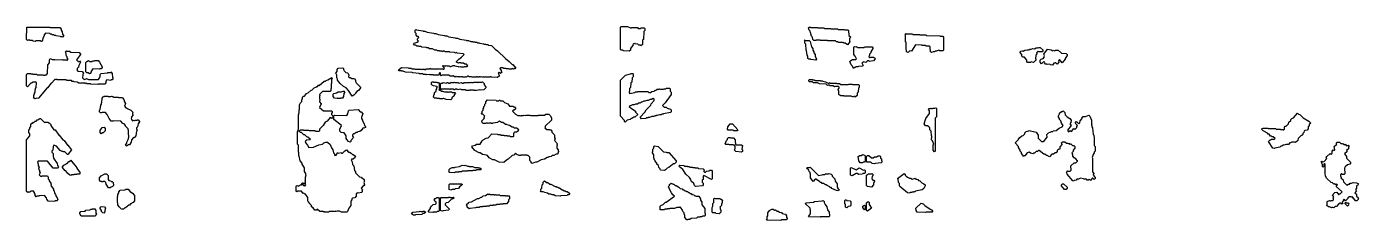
# Model space of a CAD drawing. Header units: millimetres. Extents: x 0 to 8203, y 0 to 597.
# Drawn here: x 0 to 4094, y 0 to 597 of the extents above; entities that cross this region are included whole.
import ezdxf

# ---------------------------------------------------------------- set-up
doc = ezdxf.new("R2010")
doc.units = ezdxf.units.MM
doc.layers.add('K', color=7, linetype='Continuous')

msp = doc.modelspace()

# ---------------------------------------------------------------- linework, layer by layer
at = {"layer": 'K'}
for points in [[(20.3, 552.1), (17.5, 554.3), (10.8, 554.3), (9.6, 555.7), (4.1, 555.7), (2.9, 554.2), (0, 557.9), (0.6, 595.9), (71.7, 595.9), (72.8, 594.5), (102.1, 594.5), (106.1, 589.4), (106.1, 586.6), (109.5, 580.8), (110.6, 573.7), (114, 567.9), (111.1, 564.2), (109.9, 565.7), (105.4, 565.7), (104.3, 567.1), (90.7, 568.6), (89.6, 570), (85.1, 570), (84, 571.4), (78.4, 571.4), (76.1, 574.3), (72.7, 574.3), (71.6, 575.7), (58.2, 577.1), (54.3, 572.2), (54.3, 569.4), (49.8, 560.8), (48.6, 555.1), (45.8, 551.4), (43.4, 551.4), (42.3, 552.9), (27.8, 552.9), (26.6, 551.4), (20.3, 552.1)], [(1429, 441.4), (1427.6, 442.9), (1424.9, 442.9), (1423.5, 441.4), (1412.3, 441.4), (1409.6, 442.8), (1408.2, 441.4), (1401.2, 441.4), (1398.4, 442.8), (1395.6, 441.4), (1394.2, 442.9), (1391.5, 442.9), (1390.1, 441.4), (1387.3, 441.4), (1385.9, 442.9), (1383.2, 442.9), (1381.8, 441.4), (1369.2, 441.4), (1367.8, 442.9), (1359.5, 442.9), (1358.1, 444.3), (1355.4, 444.3), (1352.6, 441.4), (1349.8, 442.8), (1348.4, 441.4), (1341.4, 441.4), (1340, 442.9), (1334.5, 442.9), (1333.1, 441.4), (1331.6, 442.9), (1321.9, 442.9), (1320.6, 444.2), (1319.2, 442.9), (1315, 442.9), (1310.8, 445.7), (1309.5, 444.3), (1302.4, 444.3), (1298.3, 447.1), (1277.5, 447.1), (1274.6, 445.7), (1272.5, 447.9), (1272.5, 453.6), (1270.5, 455.7), (1268.5, 453.6), (1268.5, 449.3), (1266.3, 447.1), (1260.7, 447.1), (1259.3, 448.5), (1258, 447.1), (1251, 447.1), (1249.6, 448.6), (1239.8, 448.6), (1238.4, 450), (1230.1, 448.6), (1228.7, 450), (1219, 450), (1217.6, 451.4), (1207.8, 451.4), (1206.4, 452.9), (1187, 454.3), (1185.6, 455.7), (1164.7, 457.1), (1157.8, 460), (1153.6, 460), (1152.2, 461.4), (1145.2, 461.4), (1143.1, 463.7), (1152.2, 471.6), (1173.2, 470.2), (1174.5, 468.8), (1182.9, 468.8), (1184.3, 467.3), (1192.6, 467.3), (1194, 465.9), (1213.5, 465.9), (1214.8, 464.5), (1216.2, 465.9), (1223.2, 465.9), (1224.6, 464.5), (1228.7, 467.3), (1238.4, 467.3), (1239.9, 468.8), (1242.7, 467.3), (1251, 467.3), (1252.4, 465.9), (1255.2, 467.3), (1269.1, 467.3), (1270.5, 466), (1271.8, 467.3), (1278.9, 467.3), (1280.3, 465.9), (1282.9, 465.9), (1285, 469.4), (1278, 475.1), (1280.2, 477.4), (1283, 475.9), (1288.5, 475.9), (1290, 477.4), (1291.4, 475.9), (1299.7, 475.9), (1301.1, 474.5), (1303.8, 474.5), (1310.8, 477.3), (1315, 477.3), (1316.4, 475.9), (1326.2, 474.5), (1327.5, 473.1), (1333.1, 474.5), (1334.5, 473.1), (1345.5, 473.1), (1346.9, 474.5), (1353.9, 474.5), (1355.9, 476.5), (1352.5, 481.4), (1346.9, 481.4), (1342.8, 484.3), (1335.8, 484.3), (1334.4, 485.7), (1328.9, 485.7), (1327.5, 484.3), (1321.1, 487.9), (1321.1, 489.4), (1328.8, 497.3), (1337.2, 503), (1344.8, 510.8), (1342.8, 512.9), (1323.3, 515.7), (1321.9, 517.1), (1316.3, 515.7), (1314.9, 517.1), (1301, 518.6), (1299.6, 520), (1285.7, 520), (1284.3, 521.4), (1280.3, 521.4), (1278.8, 520), (1277.4, 521.4), (1270.4, 521.4), (1269, 522.9), (1262.1, 522.9), (1260.7, 524.3), (1255.1, 524.3), (1248.2, 528.6), (1238.5, 528.6), (1234.3, 531.4), (1230.1, 531.4), (1228.7, 532.9), (1214.8, 534.3), (1213.4, 535.7), (1206.4, 535.7), (1205.1, 537.1), (1199.5, 537.1), (1196.7, 540), (1192.5, 540), (1189, 543.7), (1191.1, 545.9), (1200.9, 548.8), (1204.3, 552.2), (1201.5, 555.1), (1201.5, 559.4), (1205.7, 563.7), (1203.7, 567.1), (1200.9, 567.1), (1197.4, 570.8), (1197.4, 576.5), (1194.6, 579.3), (1194.6, 586.6), (1196.8, 588.8), (1198.2, 587.3), (1217.7, 584.5), (1219.1, 583.1), (1224.6, 583.1), (1231.6, 580.2), (1251.1, 577.3), (1252.4, 575.9), (1258, 575.9), (1264.9, 573.1), (1284.4, 570.2), (1285.8, 568.8), (1291.4, 568.8), (1298.3, 565.9), (1317.8, 563.1), (1319.2, 561.6), (1324.7, 561.6), (1331.7, 558.8), (1351.2, 555.9), (1352.6, 554.5), (1358.1, 554.5), (1365.1, 551.6), (1370.7, 551.6), (1372.1, 550.2), (1377.6, 550.2), (1379, 548.8), (1384.6, 548.8), (1386, 547.3), (1391.5, 547.3), (1392.9, 545.9), (1404.1, 544.5), (1405.4, 543.1), (1411, 543.1), (1412.4, 541.6), (1418, 541.6), (1419.4, 540.2), (1429.1, 538.8), (1436.8, 532.3), (1440.2, 527.3), (1447.2, 523), (1472.2, 498.7), (1483.4, 490.2), (1493.1, 480.2), (1494.5, 480.2), (1503.6, 469.4), (1501.4, 467.1), (1500, 468.5), (1497.2, 465.7), (1493, 468.5), (1490.3, 465.7), (1483.3, 465.7), (1481.9, 467.1), (1474.9, 467.1), (1473.5, 468.6), (1466.6, 468.6), (1465.2, 470), (1456.9, 470), (1454.9, 467.9), (1459.1, 462.3), (1459.1, 459.4), (1461.9, 456.5), (1456.9, 452.8), (1452.7, 455.7), (1449.3, 453.6), (1453.5, 445.1), (1447.2, 440), (1429, 441.4)], [(1835.3, 522.1), (1833.2, 524.3), (1827.7, 524.3), (1825.5, 526.5), (1825.5, 595.1), (1827.7, 597.3), (1847.2, 597.3), (1856.9, 593.1), (1859.6, 593.1), (1861, 594.5), (1877.7, 594.5), (1880.5, 591.6), (1887.3, 591.6), (1888.7, 593.1), (1898.5, 593.1), (1900.6, 590.9), (1900.6, 585.1), (1897.9, 582.2), (1896.5, 557.9), (1893.7, 555.1), (1893.7, 542.2), (1888.7, 538.5), (1887.3, 540), (1881.8, 540), (1879, 542.9), (1870.7, 544.3), (1869.3, 545.7), (1868, 544.3), (1865.2, 544.3), (1863.2, 542.2), (1864.6, 540.8), (1856.3, 529.4), (1856.3, 525.1), (1852.7, 521.4), (1835.3, 522.1)], [(2513.7, 545.7), (2511, 548.5), (2509.7, 547.1), (2508.3, 548.6), (2494.7, 548.6), (2493.4, 550), (2489.3, 550), (2486.6, 552.9), (2463.6, 552.9), (2462.3, 554.3), (2440.7, 554.3), (2439.3, 555.7), (2427.2, 555.7), (2425.9, 554.3), (2420.4, 554.3), (2417, 557.9), (2415.6, 565.1), (2412.9, 567.9), (2410.2, 579.3), (2408.8, 580.8), (2408.8, 583.6), (2406.2, 586.5), (2403.4, 593.7), (2405.5, 595.9), (2409.7, 595.9), (2411, 594.5), (2431.3, 594.5), (2432.6, 593.1), (2451.6, 593.1), (2452.9, 591.6), (2471.8, 591.6), (2473.2, 590.2), (2493.5, 590.2), (2494.8, 588.8), (2513.8, 588.8), (2515.1, 587.3), (2524.6, 587.3), (2526.6, 585.1), (2528, 569.4), (2533.5, 565.1), (2529.4, 560.8), (2529.4, 553.7), (2530.7, 550.8), (2523.2, 541.4), (2516.4, 545.7), (2513.7, 545.7)], [(2703.5, 526.5), (2703.5, 549.3), (2702.2, 550.8), (2702.2, 572.2), (2700.8, 573.7), (2703, 576), (2704.4, 574.5), (2723.3, 574.5), (2724.6, 573.1), (2744.9, 573.1), (2746.3, 571.6), (2765.2, 571.6), (2766.5, 570.2), (2807.1, 568.8), (2808.5, 567.3), (2816.6, 567.3), (2818.6, 565.1), (2818.6, 525.1), (2816.6, 522.9), (2805.7, 522.9), (2804.3, 524.3), (2797.6, 521.4), (2793.6, 521.4), (2792.2, 520), (2786.8, 520), (2781.4, 517.1), (2779.2, 519.3), (2779.2, 525.1), (2777.9, 526.5), (2777.9, 535.1), (2775.9, 537.1), (2765.1, 537.1), (2763.8, 538.6), (2752.9, 538.6), (2751.6, 540), (2732.8, 541.4), (2720.6, 521.4), (2715.2, 522.8), (2709.7, 517.1), (2704.9, 519.3), (2704.9, 525.1), (2703.5, 526.5)], [(2402.1, 499.3), (2402.1, 506.5), (2399.4, 509.3), (2398, 523.6), (2396.7, 525.1), (2395.3, 543.6), (2392.6, 546.5), (2392.6, 552.2), (2391.2, 553.7), (2393.4, 556), (2394.8, 554.5), (2405.6, 554.5), (2409, 550.9), (2413.1, 535.1), (2417.2, 529.4), (2417.2, 525.1), (2419.9, 519.4), (2419.9, 516.6), (2423.9, 510.8), (2423.9, 506.5), (2428, 496.5), (2425.9, 494.3), (2410.9, 495.7), (2409.6, 497.1), (2404.2, 497.1), (2402.1, 499.3)], [(2533.9, 493), (2539.4, 495.9), (2542.1, 495.9), (2543.5, 494.5), (2544.8, 495.9), (2548.8, 495.9), (2550.8, 498), (2546.7, 506.5), (2542.7, 510.8), (2542.7, 533.7), (2544.8, 535.9), (2550.2, 534.5), (2551.6, 536), (2554.3, 533.1), (2566.5, 533.1), (2567.8, 531.7), (2569.1, 533.1), (2574.5, 533.1), (2575.9, 534.5), (2598.9, 534.5), (2601, 532.3), (2601, 529.4), (2595.6, 519.4), (2595.6, 516.5), (2591.5, 512.2), (2591.5, 509.4), (2588.9, 503.7), (2590.8, 501.6), (2593.4, 501.6), (2594.8, 503.1), (2603, 503.1), (2604.3, 501.6), (2607, 501.6), (2609.1, 497.9), (2603, 491.4), (2590.7, 490), (2589.4, 491.4), (2585.4, 491.4), (2580, 487.1), (2573.2, 488.6), (2571.9, 487.1), (2569.2, 487.1), (2567.2, 485.1), (2571.3, 477.9), (2569.2, 475.7), (2557, 474.3), (2555.7, 472.9), (2548.9, 472.9), (2547.5, 471.4), (2544.8, 471.4), (2542.1, 468.5), (2538.6, 475), (2534.6, 479.3), (2530.5, 489.4), (2533.9, 493)], [(3074.4, 489.3), (3074.4, 493.6), (3067.8, 502.9), (3062.9, 502.9), (3059.8, 506.5), (3059.8, 510.8), (3053.6, 518), (3056.8, 521.6), (3061.7, 523.1), (3064.1, 521.6), (3069, 524.5), (3077.5, 525.9), (3078.8, 527.4), (3080.1, 525.9), (3082.4, 525.9), (3083.6, 527.3), (3088.5, 527.3), (3093.4, 530.2), (3098.3, 528.8), (3103.2, 531.6), (3108, 531.6), (3109.3, 533.1), (3111.7, 531.7), (3112.9, 533.1), (3115.4, 533.1), (3124.7, 525.1), (3121.6, 520), (3111.7, 520), (3109.3, 521.4), (3105.1, 516.5), (3106.4, 513.7), (3102.7, 509.3), (3102.7, 503.6), (3101.5, 502.2), (3101.5, 498), (3103.9, 495.1), (3095.9, 487.1), (3088.6, 488.6), (3087.4, 487.1), (3076.9, 486.4), (3074.4, 489.3)], [(22.5, 386.6), (23.7, 388), (23.7, 392.3), (25.9, 395.1), (25.9, 402.3), (27, 403.7), (27, 406.6), (29.3, 409.4), (30.4, 423.6), (26.6, 427.1), (25.5, 425.7), (19.8, 425.7), (15.3, 422.9), (13.1, 422.9), (2.9, 411.4), (0, 415.1), (0, 449.4), (2.9, 453.1), (12, 453.1), (13.1, 451.6), (17.6, 451.6), (18.7, 450.2), (31.1, 450.2), (32.3, 448.8), (50.3, 448.8), (51.4, 447.3), (57, 447.3), (58.1, 448.8), (61.5, 448.8), (64.2, 452.3), (65.4, 479.4), (69.9, 485.1), (69.9, 495.1), (72.7, 498.8), (78.4, 495.9), (85.2, 495.9), (86.3, 494.5), (110, 495.9), (111.1, 494.5), (122.4, 494.5), (124.6, 493.1), (127.3, 496.5), (125.1, 500.8), (125.1, 503.6), (122.8, 506.5), (120.6, 517.9), (119.4, 519.4), (122.4, 523.1), (123.5, 521.6), (131.4, 521.6), (135.9, 518.8), (161.8, 517.3), (165.8, 512.3), (165.8, 510.8), (153.5, 495.1), (158.4, 490.2), (161.7, 490.2), (162.9, 491.7), (165.8, 488), (160.2, 477.9), (159.1, 472.2), (155.7, 467.9), (155.7, 465.1), (154.6, 463.7), (157.3, 460.2), (170.9, 458.8), (174.9, 453.7), (172.6, 449.4), (171.5, 439.4), (176.5, 434.5), (183.1, 435.9), (184.3, 437.4), (190, 434.5), (221.4, 434.5), (226.5, 442.3), (226.5, 449.4), (229.3, 453.1), (248.5, 454.5), (249.6, 455.9), (257.5, 455.9), (258.7, 457.4), (262.7, 452.3), (263.9, 440.9), (266.1, 438), (263.3, 432.9), (259.9, 432.9), (258.7, 431.4), (246.3, 432.9), (243.6, 429.4), (243.6, 423.6), (240.7, 420), (220.4, 420), (219.3, 418.6), (197.8, 420), (196.7, 421.4), (185.4, 421.4), (184.3, 422.8), (180.9, 421.4), (179.8, 422.9), (167.4, 422.9), (166.3, 424.2), (165.2, 422.9), (160.6, 422.9), (155, 425.7), (146, 427.2), (144.8, 428.6), (140.3, 428.6), (138.1, 431.4), (122.3, 431.4), (121.2, 432.9), (95.3, 432.9), (94.1, 434.3), (90.9, 434.3), (89.7, 432.8), (88.5, 434.3), (86.3, 434.3), (76.2, 422.9), (75.1, 422.9), (63.8, 408.6), (62.7, 408.6), (36.8, 377.2), (34.5, 375.7), (31.1, 377.1), (25.4, 374.3), (21.4, 377.9), (22.5, 379.4), (22.5, 386.6)], [(185.4, 454.3), (182.5, 457.9), (182.5, 486.6), (185.4, 490.2), (190, 493.1), (193.4, 490.2), (201.2, 490.2), (202.3, 491.6), (209.1, 491.6), (210.2, 493.1), (220.4, 493.1), (224.4, 488), (232.3, 473.7), (232.3, 470.8), (229.4, 467.1), (224.9, 467.1), (223.8, 465.7), (203.5, 467.1), (197.4, 458), (198.5, 456.5), (195.7, 452.9), (193.3, 451.4), (188.8, 454.3), (185.4, 454.3)], [(3145.9, 481.4), (3137.3, 480), (3136.1, 481.4), (3132.4, 481.4), (3129.3, 485.1), (3130.5, 486.5), (3127.6, 490), (3120.3, 482.8), (3115.9, 487.9), (3115.9, 493.7), (3119, 497.3), (3125.1, 498.8), (3129.3, 503.7), (3128.1, 506.5), (3129.3, 508), (3126.9, 512.3), (3138.5, 527.4), (3149.6, 525.9), (3154.4, 523.1), (3155.6, 524.5), (3160.5, 523.1), (3161.7, 524.5), (3171.6, 524.5), (3181.3, 515.9), (3196, 514.5), (3199.1, 510.9), (3199.1, 507.9), (3193, 499.4), (3193, 496.5), (3183.7, 485.7), (3175.2, 495.7), (3172.2, 492.2), (3173.5, 487.9), (3167.9, 481.4), (3164.2, 485.7), (3161.8, 485.7), (3160.6, 484.3), (3158.2, 484.3), (3153.3, 478.6), (3147.7, 479.3), (3145.9, 481.4)], [(982.1, 408.6), (974.5, 412.9), (964.4, 421.5), (956.1, 432.2), (956.1, 435.1), (953.5, 439.4), (953.5, 447.9), (951, 453.7), (954.8, 459.4), (954.8, 465.1), (958, 468.8), (972.1, 470.2), (974.1, 468), (974.1, 465.1), (976.6, 460.9), (981, 455.9), (986.1, 454.5), (988, 452.3), (990.6, 448), (989.3, 442.3), (991.1, 440.2), (994.9, 440.2), (1000, 437.3), (1005.1, 437.3), (1007.7, 435.9), (1010.9, 432.3), (1010.9, 428), (1013.4, 423.7), (1027.4, 409.4), (1020.4, 400), (1015.3, 397.2), (1010.9, 392.2), (1010.9, 390.8), (1006.4, 385.7), (1001.2, 382.8), (989.1, 400.8), (982.1, 408.6)], [(1838, 305.1), (1838, 307.9), (1825.5, 320.8), (1825.5, 432.3), (1841.5, 447.3), (1856.8, 451.6), (1858.2, 453.1), (1863.8, 453.1), (1866, 450.8), (1864.6, 449.3), (1864.6, 442.2), (1861.8, 439.3), (1860.4, 426.5), (1857.6, 423.6), (1856.3, 409.3), (1853.5, 406.5), (1853.5, 397.9), (1852.1, 396.5), (1852.1, 393.7), (1854.1, 391.6), (1869.3, 394.5), (1870.7, 395.9), (1877.6, 395.9), (1879, 397.3), (1909.6, 397.3), (1912.4, 394.5), (1917.9, 394.5), (1922, 397.3), (1928.9, 398.8), (1931.8, 401.7), (1933.2, 400.2), (1938.7, 404.5), (1941.5, 404.5), (1942.9, 403.1), (1945.6, 405.9), (1948.4, 404.5), (1958.1, 404.5), (1959.5, 405.9), (1965, 405.9), (1966.4, 407.3), (1976.2, 407.3), (1978.3, 405.1), (1978.3, 398), (1981.1, 395.1), (1981.1, 387.9), (1963, 362.2), (1954.8, 353.7), (1959.5, 348.8), (1966.5, 348.8), (1969.3, 345.9), (1979, 343), (1981.1, 340.9), (1981.1, 335.1), (1979, 332.9), (1958.2, 328.6), (1956.8, 327.1), (1952.6, 327.1), (1951.2, 325.7), (1945.6, 325.7), (1938.7, 322.9), (1934.6, 322.9), (1933.2, 321.4), (1929, 321.4), (1927.6, 320), (1922.1, 320), (1915.1, 317.1), (1911, 317.1), (1909.6, 315.7), (1905.4, 315.7), (1904.1, 314.3), (1890.1, 312.9), (1886.5, 318), (1900.5, 333.7), (1904.6, 340.9), (1918.5, 355.2), (1919.9, 359.4), (1929.6, 369.4), (1929.6, 373.6), (1926.2, 375.7), (1920.7, 372.9), (1916.5, 372.9), (1911, 370), (1906.8, 370), (1901.3, 367.1), (1897.1, 367.1), (1891.6, 364.3), (1888.8, 364.3), (1886, 361.4), (1883.2, 362.8), (1877.7, 358.6), (1872.1, 358.6), (1868, 355.7), (1862.4, 355.7), (1856.9, 352.9), (1854.1, 352.9), (1852.1, 350.8), (1859.7, 344.5), (1868, 340.2), (1871.5, 336.6), (1871.5, 333.7), (1878.5, 326.5), (1869.4, 318.6), (1866.6, 318.6), (1861, 314.3), (1858.3, 314.3), (1855.5, 311.4), (1845.8, 308.6), (1840.2, 302.8), (1838, 305.1)], [(893.4, 34.2), (890.9, 31.4), (885.7, 31.4), (880.6, 38.6), (876.1, 42.2), (876.1, 46.5), (871, 50.8), (871, 52.2), (866, 57.9), (864.7, 60.8), (864.7, 70.8), (857.7, 81.4), (855.2, 81.4), (852.7, 84.3), (850.2, 82.8), (845.1, 90), (841.2, 90), (840, 91.4), (838.8, 90), (833.7, 90), (831.1, 88.5), (829.1, 90.8), (829.1, 105.1), (831.1, 107.4), (836.2, 105.9), (837.4, 107.3), (840, 107.3), (842.5, 110.2), (845.1, 108.8), (846.9, 110.8), (845.6, 113.7), (847.6, 115.9), (850.2, 114.5), (852.7, 115.9), (854.8, 113.7), (852.7, 111.4), (850.2, 112.8), (848.4, 110.8), (851.5, 107.3), (854, 107.3), (855.3, 106), (858.3, 109.4), (855.8, 113.7), (857.1, 115.1), (857.1, 120.8), (855.8, 123.7), (857.1, 125.1), (857.1, 133.7), (859.6, 136.5), (858.3, 139.4), (858.3, 145.1), (854.5, 150.8), (854.5, 162.2), (846.9, 173.6), (846.9, 176.5), (840.6, 183.6), (838, 197.9), (836.8, 199.3), (836.8, 209.3), (835.5, 210.8), (835.5, 232.2), (832.9, 235.1), (832.9, 273.7), (835.5, 276.5), (834.2, 279.4), (835.5, 280.9), (835.5, 325.1), (838, 332.3), (838, 340.9), (839.3, 342.3), (839.3, 356.6), (841.8, 362.3), (845.6, 366.6), (845.6, 370.8), (848.2, 376.6), (848.2, 379.4), (851.4, 383.1), (853.9, 383.1), (860.3, 391.6), (865.4, 393), (874.3, 401.7), (875.6, 400.2), (884.4, 408.8), (889.5, 410.2), (892, 413.1), (894.6, 413.1), (898.4, 417.4), (899.7, 416), (914.9, 428.8), (918.7, 428.8), (921.2, 431.6), (926.3, 433.1), (937.8, 440.2), (939.8, 438), (937.2, 435.1), (937.2, 422.2), (936, 420.8), (936, 406.5), (934.7, 405.1), (934.7, 399.3), (932.7, 397.1), (909.9, 397.1), (900.4, 387.9), (901.7, 385.1), (900.4, 382.2), (900.4, 375.1), (901.7, 373.7), (901.7, 369.3), (900.4, 367.9), (900.4, 365.1), (905.5, 359.4), (900.4, 348), (912.4, 337.3), (937.8, 337.3), (939.8, 335.1), (939.8, 332.2), (937.2, 329.3), (937.2, 326.6), (941.1, 322.3), (941.1, 316.5), (937.8, 314.3), (932.7, 317.1), (923.9, 305.7), (917.5, 302.9), (911.8, 292.2), (900.4, 280.8), (900.4, 276.5), (898.5, 274.3), (888.2, 274.3), (887, 275.7), (869.2, 275.7), (867.9, 277.1), (852.7, 277.1), (851.4, 278.6), (841.3, 278.6), (838.3, 275.1), (841.3, 271.6), (843.9, 271.6), (851.5, 264.5), (854, 264.5), (860.4, 258.8), (864.2, 257.3), (872.5, 250.8), (870.5, 248.6), (859.1, 247.1), (856, 243.7), (858.5, 238), (863.6, 232.3), (868, 224.5), (881.9, 225.9), (898.4, 233.1), (909.8, 234.5), (913.6, 238.8), (920, 241.6), (925.1, 241.6), (933.4, 233.7), (937.2, 223.7), (941, 218), (943.6, 208), (946.1, 205.1), (946.1, 202.3), (948, 200.2), (951.7, 201.6), (956.8, 208.8), (958.1, 207.4), (967, 208.8), (968.3, 207.3), (970.7, 207.3), (978.3, 214.5), (983.5, 217.4), (989.9, 210.2), (992.4, 210.2), (997.5, 207.3), (1001.3, 203.1), (1003.8, 203.1), (1007.7, 200.2), (1010.9, 195.1), (1003.8, 188.6), (1001.2, 188.6), (1000, 189.9), (998.2, 186.5), (1000.7, 180.8), (1002, 172.3), (1005.8, 168), (1008.3, 153.7), (1010.9, 149.4), (1010.9, 146.6), (1022.9, 134.5), (1028, 133), (1031.7, 128.8), (1033, 130.2), (1037.5, 126.6), (1037.5, 122.3), (1038.8, 120.8), (1036.3, 116.5), (1038.8, 109.4), (1036.8, 107.1), (1034.3, 107.1), (1028.7, 99.4), (1032.5, 95.1), (1030, 92.2), (1031.2, 90.9), (1031.2, 87.9), (1029.2, 85.7), (1020.3, 84.3), (1019, 85.7), (1017.8, 84.3), (1015.3, 84.3), (1013.4, 82.2), (1013.4, 75.1), (1008.9, 70), (1001.3, 68.6), (999.4, 66.5), (999.4, 63.6), (996.9, 59.4), (996.9, 46.5), (990.6, 37.9), (986.7, 27.9), (984.8, 25.7), (968.2, 25.7), (961.9, 28.6), (954.3, 28.6), (953, 27.1), (950.5, 28.5), (949.2, 27.1), (946.6, 27.1), (945.4, 28.5), (944.2, 27.1), (930.2, 27.1), (928.9, 25.7), (917.4, 25.7), (916.2, 27.1), (913.6, 25.7), (909.9, 28.5), (908.6, 27.1), (900.9, 27.1), (893.4, 34.2)], [(1283, 375.7), (1280.3, 375.7), (1278.9, 374.3), (1270.4, 374.3), (1269, 375.7), (1262.1, 375.7), (1260.7, 377.1), (1253.7, 377.1), (1250.2, 380.8), (1251.6, 382.3), (1251.6, 386.6), (1254.4, 389.4), (1254.4, 393.7), (1258.6, 398), (1258.6, 402.3), (1261.3, 405.1), (1261.3, 409.4), (1262.7, 410.8), (1260.7, 412.9), (1251, 414.3), (1246.8, 417.2), (1244.6, 419.3), (1244.6, 425.1), (1246.8, 427.3), (1249.7, 427.3), (1251, 425.9), (1260.8, 425.9), (1262.2, 424.5), (1266.3, 424.5), (1268.5, 422.3), (1268.5, 406.6), (1269.9, 405.1), (1267.1, 402.2), (1269.1, 400.2), (1271, 402.2), (1269.6, 403.7), (1272.5, 406.6), (1272.5, 420.9), (1274.6, 423.1), (1278.8, 423.1), (1280.2, 424.5), (1291.3, 423.1), (1292.7, 424.5), (1295.6, 424.5), (1296.9, 423.1), (1301, 423.1), (1305.3, 425.9), (1306.7, 424.5), (1313.6, 424.5), (1315, 426), (1316.4, 424.5), (1327.5, 424.5), (1328.9, 423.1), (1337.3, 424.5), (1338.7, 423.1), (1342.8, 423.1), (1344.2, 424.5), (1347, 424.5), (1348.4, 423.1), (1349.7, 424.5), (1365, 424.5), (1366.5, 426), (1367.9, 424.5), (1373.4, 424.5), (1374.8, 425.9), (1386, 425.9), (1387.3, 424.5), (1388.7, 425.9), (1399.8, 425.9), (1401.2, 427.4), (1406.2, 422.3), (1406.2, 418), (1413.2, 409.4), (1405.4, 402.9), (1394.3, 401.4), (1391.5, 402.8), (1384.5, 400), (1383.1, 401.4), (1381.8, 400), (1374.8, 400), (1373.4, 401.4), (1363.7, 401.4), (1362.3, 400), (1360.9, 401.4), (1359.5, 400), (1351.1, 400), (1348.3, 402.9), (1335.8, 402.9), (1334.4, 404.3), (1324.7, 402.9), (1323.3, 404.3), (1317.8, 404.3), (1316.4, 402.9), (1313.6, 402.9), (1312.2, 404.3), (1302.5, 404.3), (1301.1, 402.8), (1299.6, 404.3), (1287.1, 404.3), (1284.4, 405.7), (1283, 404.3), (1274.7, 404.3), (1272.7, 400.8), (1274.7, 398.8), (1278.8, 398.8), (1284.4, 395.9), (1294.2, 395.9), (1295.5, 394.5), (1296.9, 395.9), (1306.7, 395.9), (1308.1, 394.5), (1316.4, 394.5), (1318.6, 392.3), (1314.4, 386.5), (1314.4, 383.6), (1307.4, 377.9), (1307.4, 375.1), (1303.9, 371.4), (1289.9, 372.9), (1283, 375.7)], [(2502.9, 384.3), (2501.5, 385.7), (2498.8, 385.7), (2496.7, 387.9), (2496.7, 399.3), (2494, 402.2), (2498.1, 408), (2498.1, 410.8), (2496.1, 412.9), (2486.7, 412.9), (2484, 411.4), (2479.9, 414.3), (2470.4, 414.3), (2467.7, 417.1), (2463.7, 417.1), (2462.3, 415.7), (2458.2, 420), (2438, 421.4), (2431.2, 424.3), (2419, 424.3), (2416.3, 427.1), (2406.9, 427.1), (2404.8, 429.3), (2404.8, 432.3), (2406.9, 434.5), (2415.1, 434.5), (2416.4, 433.1), (2421.8, 433.1), (2423.2, 431.6), (2439.4, 431.6), (2440.8, 430.2), (2446.2, 430.2), (2447.5, 428.8), (2455.6, 427.3), (2463.7, 423.1), (2467.7, 423.1), (2469.1, 424.5), (2470.5, 423.1), (2484, 423.1), (2485.3, 421.7), (2486.6, 423.1), (2489.4, 423.1), (2490.8, 421.6), (2498.9, 421.6), (2502.9, 418.8), (2525.8, 418.8), (2527.2, 420.2), (2538.1, 420.2), (2539.4, 418.8), (2557, 418.8), (2559.1, 416.6), (2559.1, 409.3), (2557.7, 407.9), (2557.7, 402.2), (2556.4, 400.8), (2556.4, 395.1), (2553.7, 392.2), (2553.7, 385.1), (2547.5, 380), (2546.1, 381.4), (2543.5, 381.4), (2542.1, 380), (2535.3, 382.9), (2513.7, 382.9), (2512.3, 384.3), (2502.9, 384.3)], [(314.4, 256.5), (314.4, 262.2), (313.2, 263.6), (313.2, 277.9), (312.1, 279.4), (312.1, 282.2), (304.2, 290.8), (304.2, 292.2), (300.3, 297.2), (295.8, 298.6), (289.1, 305.7), (266.6, 307.1), (265.5, 305.7), (259.8, 305.7), (253.5, 313.6), (247.9, 326.5), (242.9, 332.9), (231.7, 332.9), (230.6, 331.4), (227.1, 331.4), (224.2, 335.1), (224.2, 339.4), (226.5, 342.3), (227.6, 355.1), (229.9, 358), (229.9, 362.3), (231, 363.7), (232.1, 376.6), (237.3, 383.1), (239.5, 381.7), (240.6, 383.1), (249.7, 383.1), (250.8, 381.6), (258.7, 381.6), (261, 383.1), (262.1, 381.7), (263.2, 383.1), (267.7, 380.2), (281.3, 380.2), (282.4, 378.8), (292.5, 378.8), (294.8, 377.3), (298.8, 372.3), (301, 365.1), (304.4, 360.8), (301.1, 352.3), (304.9, 347.3), (307.2, 347.3), (309.4, 344.5), (320.7, 340.2), (327, 332.2), (325.8, 330.8), (325.8, 326.6), (327, 325.1), (322.4, 319.4), (322.4, 316.5), (321.3, 315.1), (322.4, 310.9), (325.2, 307.4), (330.8, 308.8), (331.9, 307.4), (333, 308.8), (339.8, 308.8), (340.9, 310.2), (343.2, 310.2), (347.2, 305.1), (347.2, 303.6), (342.7, 297.9), (340.5, 287.9), (338.2, 285.1), (338.2, 280.8), (340.5, 278), (338.2, 275.1), (336, 260.8), (330.8, 254.3), (328.6, 255.7), (322.4, 247.9), (321.3, 240.8), (316.2, 232.9), (312.8, 232.9), (307.1, 228.5), (304.2, 232.2), (307.6, 238), (307.6, 240.8), (312.1, 249.4), (314.4, 256.5)], [(942.1, 389.4), (944.1, 391.6), (953, 393.1), (958.1, 395.9), (967, 395.9), (973.3, 398.8), (975.9, 398.8), (977.9, 396.5), (975.3, 390.8), (974.1, 382.2), (970.8, 377.1), (965.8, 377.1), (964.5, 375.7), (958, 375.7), (956.8, 377.1), (954.3, 375.7), (946, 376.4), (942.1, 382.2), (942.1, 389.4)], [(1550.7, 180.8), (1546.5, 185.1), (1546.5, 195.1), (1541.7, 200), (1538.9, 200), (1537.5, 201.4), (1519.5, 201.4), (1518.1, 200), (1513.9, 200), (1506.9, 202.9), (1502.8, 207.1), (1497.3, 201.4), (1493.1, 200), (1480.6, 188.6), (1475, 185.7), (1466.6, 178.6), (1452.7, 180), (1438.8, 187.1), (1433.2, 187.1), (1422, 192.9), (1416.5, 200), (1413.7, 201.4), (1401.2, 202.9), (1394.2, 208.6), (1391.5, 208.6), (1377.5, 215.7), (1368.4, 226.5), (1370.6, 230.2), (1378.9, 231.6), (1383.1, 234.5), (1394.2, 234.5), (1400.5, 245.2), (1404, 248.8), (1412.3, 253.1), (1419.3, 254.5), (1430.4, 267.3), (1447.2, 265.9), (1448.6, 264.5), (1456.9, 264.5), (1458.3, 263.1), (1466.6, 263.1), (1468, 261.6), (1476.4, 261.6), (1477.8, 260.2), (1484.7, 260.2), (1486.1, 258.8), (1494.5, 258.8), (1495.8, 257.4), (1497.8, 259.4), (1497.8, 268), (1499.2, 270.9), (1501.3, 273.1), (1505.5, 273.1), (1511.1, 275.9), (1513.1, 278), (1511, 281.5), (1505.5, 284.3), (1499.9, 284.3), (1497.2, 287.1), (1493, 287.1), (1484.6, 292.9), (1477.7, 294.3), (1476.3, 295.7), (1472.1, 295.7), (1463.8, 301.4), (1459.6, 301.4), (1454.1, 305.7), (1450, 304.3), (1447.2, 301.4), (1433.3, 300), (1431.9, 298.6), (1429, 298.6), (1427.6, 300), (1420.7, 300), (1417.9, 298.5), (1416.5, 300), (1412.4, 300), (1411, 298.6), (1404, 298.6), (1400.4, 302.2), (1399, 306.6), (1407.4, 315.1), (1406, 318), (1408.7, 320.8), (1402.6, 327.1), (1399.8, 327.1), (1397.6, 329.4), (1400.4, 332.3), (1400.4, 336.6), (1403.2, 339.4), (1403.2, 343.7), (1406, 346.6), (1406, 350.9), (1408.8, 353.7), (1408.8, 358), (1411.6, 360.9), (1411.6, 365.1), (1416.5, 371.6), (1443, 370.2), (1444.4, 368.8), (1451.3, 368.8), (1452.7, 370.2), (1455.5, 370.2), (1456.9, 368.8), (1463.9, 368.8), (1469.4, 363), (1479.2, 358.8), (1484.7, 351.6), (1495.9, 351.6), (1497.2, 350.2), (1500, 350.2), (1503.6, 343.6), (1498.6, 340), (1495.9, 340), (1493.9, 336.5), (1502.8, 327.3), (1509.8, 323.1), (1518.1, 323.1), (1519.5, 321.7), (1520.8, 323.1), (1526.4, 323.1), (1527.8, 324.5), (1534.7, 323.1), (1536.1, 324.5), (1547.3, 324.5), (1548.7, 323.1), (1572.3, 323.1), (1573.7, 324.5), (1591.8, 324.5), (1595.9, 327.3), (1605.7, 327.3), (1609.3, 323.7), (1613.5, 316.6), (1613.5, 309.3), (1594, 290.8), (1594, 286.5), (1592.6, 285.1), (1598.8, 280.2), (1607.1, 280.2), (1608.5, 278.8), (1611.3, 278.8), (1614.8, 275.1), (1614.8, 272.3), (1621.8, 265.2), (1623.2, 262.3), (1623.2, 255.1), (1624.6, 253.7), (1623.2, 246.6), (1631.6, 236.5), (1630.2, 233.7), (1631.6, 232.2), (1630.1, 230.8), (1630.1, 222.3), (1634.3, 218), (1634.3, 213.7), (1635.7, 212.2), (1634.3, 210.8), (1634.3, 207.9), (1630.8, 204.3), (1628, 204.3), (1621, 200), (1615.5, 200), (1612.7, 197.2), (1605.8, 195.7), (1604.4, 194.3), (1600.2, 194.3), (1591.8, 188.6), (1582.1, 187.1), (1568.2, 180), (1564, 180), (1554.2, 175.7), (1550.7, 177.9), (1550.7, 180.8)], [(982.7, 260.8), (975.8, 270), (966.9, 271.4), (962.4, 275.1), (962.4, 280.8), (967.5, 292.2), (944.7, 310.8), (944.7, 322.3), (946.6, 324.5), (984.7, 323.1), (987.8, 328), (989.1, 338), (991.1, 340.2), (1019.1, 341.6), (1025.4, 334.5), (1028, 334.5), (1033.7, 328), (1029.9, 317.9), (1029.9, 313.7), (1032.5, 309.4), (1032.5, 306.6), (1037.5, 298), (1038.8, 292.3), (1041.3, 289.4), (1041.3, 286.5), (1036.8, 284.3), (1035.5, 285.7), (1033.1, 284.3), (1028, 277.2), (1024.1, 274.3), (1017.8, 272.9), (1016.5, 271.4), (1012.7, 271.4), (1007.6, 267.1), (1005.1, 267.1), (1002, 263.6), (1002, 259.4), (1004.6, 255.1), (996.9, 246.5), (996.9, 243.6), (994.9, 241.4), (989.8, 242.9), (984, 249.3), (982.7, 252.2), (982.7, 260.8)], [(2784.7, 245), (2781.9, 247.9), (2781.9, 252.3), (2783.3, 253.7), (2781.9, 255.1), (2783.3, 256.6), (2783.3, 259.3), (2782, 260.8), (2780.6, 275.1), (2776.5, 279.3), (2776.5, 285.1), (2773.2, 288.6), (2769.2, 291.4), (2763.7, 291.4), (2759, 297.9), (2764.4, 313.7), (2775.2, 329.4), (2775.2, 337.9), (2772.5, 342.3), (2774.6, 344.5), (2778.6, 344.5), (2780, 346), (2781.4, 344.5), (2785.4, 344.5), (2786.7, 345.9), (2792.2, 345.9), (2794.9, 347.4), (2797, 345.1), (2797, 319.3), (2793, 315.1), (2793, 213.6), (2790.8, 211.4), (2787.4, 216.5), (2787.4, 232.3), (2788.7, 235.1), (2784.7, 245)], [(3198.9, 142.2), (3197.6, 145.1), (3198.9, 146.5), (3196.4, 149.4), (3199.6, 153.1), (3200.9, 151.6), (3208.1, 151.6), (3211.1, 155.1), (3209.9, 168), (3220.3, 177.3), (3225.2, 177.3), (3230.6, 182.3), (3230.6, 183.6), (3225.2, 190), (3220.3, 192.9), (3216, 197.9), (3216, 202.2), (3214.7, 203.7), (3215.9, 205.1), (3213.5, 208), (3218.4, 213.7), (3218.4, 216.6), (3223.3, 222.3), (3223.3, 226.5), (3220.3, 230), (3216.6, 230), (3210.6, 235.7), (3208.1, 234.3), (3205.7, 237.1), (3203.2, 235.7), (3202, 237.1), (3197.1, 237.1), (3192.2, 241.4), (3183.8, 241.4), (3180.8, 238), (3183.3, 235.1), (3175.9, 226.5), (3175.9, 223.7), (3177.2, 222.2), (3174, 218.5), (3172.7, 219.9), (3168.6, 215.1), (3168.6, 212.2), (3165.5, 208.6), (3161.8, 208.6), (3156.9, 204.3), (3152.1, 204.3), (3144.7, 195.7), (3137.3, 200), (3134.9, 200), (3130, 204.3), (3127.6, 204.3), (3112.9, 215.7), (3110.6, 215.7), (3108.1, 212.9), (3103.2, 212.9), (3098.4, 207.1), (3095.9, 207.1), (3094.7, 205.7), (3086.1, 207.1), (3082.4, 210), (3076.4, 208.6), (3069.1, 198.6), (3066.6, 198.6), (3065.4, 197.1), (3058.6, 206.5), (3058.6, 209.3), (3054.9, 213.6), (3054.9, 216.5), (3048.8, 225.1), (3048.8, 227.9), (3039, 239.4), (3048.8, 249.4), (3048.8, 250.9), (3053.1, 255.9), (3059.2, 260.2), (3064.1, 261.6), (3068.3, 266.6), (3068.3, 269.4), (3072.6, 274.5), (3081.2, 275.9), (3082.4, 277.4), (3103.3, 271.6), (3110, 262.3), (3110, 253.7), (3120.3, 243.1), (3125.2, 243.1), (3126.4, 241.7), (3137.9, 256.6), (3136.6, 265.1), (3141, 270.2), (3147.1, 271.6), (3150.7, 274.5), (3154.4, 274.5), (3155.6, 275.9), (3165.4, 277.3), (3173.9, 284.5), (3183.7, 288.8), (3186.7, 292.3), (3181.8, 299.3), (3179.4, 306.5), (3175.7, 310.8), (3175.7, 313.6), (3172, 317.9), (3172, 322.3), (3175.7, 328), (3175.7, 330.9), (3181.3, 335.9), (3184.9, 335.9), (3186.1, 337.4), (3188.7, 335.9), (3191.8, 332.3), (3193, 325.1), (3198.4, 318.8), (3207, 314.5), (3211.3, 309.4), (3210.1, 302.2), (3207.6, 298), (3211.3, 292.2), (3200.3, 278), (3203.3, 273.1), (3208.1, 277.4), (3211.8, 274.5), (3219.1, 283.1), (3222.8, 280.2), (3228.2, 286.6), (3228.2, 289.4), (3230.6, 292.2), (3223.3, 299.4), (3227.7, 304.5), (3235, 297.4), (3237.9, 300.9), (3239.2, 306.6), (3245.2, 313.7), (3244, 315.1), (3248.4, 320.2), (3255.7, 320.2), (3265.5, 324.5), (3268.6, 320.9), (3273.5, 309.4), (3273.5, 298), (3274.8, 296.5), (3273.5, 293.7), (3274.8, 292.2), (3273.5, 290.8), (3277.2, 285.1), (3278.4, 265.1), (3280.8, 262.3), (3280.8, 259.4), (3282.1, 258), (3282.1, 230.9), (3284.5, 228), (3284.5, 213.6), (3282.1, 210.8), (3282.1, 207.9), (3278.4, 203.6), (3276, 193.7), (3277.2, 192.3), (3277.2, 149.4), (3280.9, 145.1), (3278.4, 139.4), (3284.5, 132.3), (3284.5, 129.3), (3281.4, 125.7), (3276.5, 131.4), (3270.4, 122.8), (3266.7, 127.1), (3263.1, 124.3), (3260.6, 124.3), (3258.1, 127.1), (3250.8, 127.1), (3249.6, 128.6), (3239.9, 130), (3233.8, 127.1), (3228.9, 127.1), (3226.5, 124.3), (3220.4, 122.9), (3219.2, 121.4), (3216, 122.2), (3198.9, 142.2)], [(3831.3, 222.2), (3817.8, 243.7), (3822.6, 248.8), (3825.3, 248.8), (3826.6, 250.2), (3836, 250.2), (3837.9, 252.2), (3832, 257.1), (3829.3, 257.1), (3826.6, 260), (3823.9, 260), (3819.9, 265.7), (3817.2, 265.7), (3814.5, 268.6), (3801.1, 275.7), (3796.4, 280.8), (3798.4, 283), (3801.2, 284.5), (3816, 284.5), (3817.3, 283.1), (3840.1, 283.1), (3841.4, 281.6), (3853.5, 281.6), (3854.8, 280.2), (3861.5, 280.2), (3862.9, 278.8), (3865.5, 278.8), (3867.4, 280.9), (3867.4, 288), (3869.5, 290.2), (3872.2, 290.2), (3879.5, 298), (3880.8, 302.3), (3886.2, 308), (3886.2, 310.9), (3889.6, 314.5), (3894.9, 315.9), (3907.1, 330.3), (3909.8, 327.3), (3913.8, 325.9), (3924.5, 315.9), (3942, 305.9), (3948.1, 299.4), (3942.7, 295.1), (3942.7, 292.2), (3940, 287.9), (3940, 282.2), (3936.6, 278.6), (3929.9, 277.2), (3927.9, 275), (3926.6, 270.8), (3923.9, 267.9), (3923.9, 265.1), (3920.5, 261.4), (3917.8, 261.4), (3909.2, 252.2), (3907.8, 246.5), (3900.4, 240), (3897.6, 241.4), (3889.7, 241.4), (3885.6, 238.6), (3883, 238.6), (3879, 234.3), (3872.2, 234.3), (3865.5, 231.4), (3861.5, 231.4), (3858.9, 228.6), (3856.2, 228.6), (3852.2, 225.7), (3837.4, 222.9), (3836.1, 221.4), (3831.3, 222.2)], [(31.1, 74.3), (28.8, 72.8), (25.9, 76.5), (25.9, 80.8), (23.7, 83.6), (23.7, 86.5), (19.8, 91.4), (17.6, 90), (13.1, 90), (9.7, 87.1), (5.2, 87.1), (4.1, 85.7), (0, 89.3), (0, 248), (10.1, 260.8), (10.1, 266.5), (6.8, 270.8), (6.8, 278), (10.1, 282.3), (10.1, 285.1), (12.4, 289.4), (12.4, 295.1), (16.4, 300.2), (18.6, 300.2), (20.9, 303.1), (23.2, 303.1), (26.5, 305.9), (28.8, 305.9), (32.2, 310.2), (34.4, 310.2), (40.1, 314.5), (42.4, 314.5), (54.8, 301.7), (57, 303.1), (64.9, 303.1), (70.6, 300.2), (74.6, 295.1), (74.6, 292.3), (84.1, 278.8), (87.5, 278.8), (98.7, 263.1), (99.9, 263.1), (111.2, 248.7), (115.7, 245.9), (125.8, 231.6), (126.9, 231.6), (137.7, 218), (126.9, 202.9), (125.7, 202.9), (117.8, 211.4), (113.3, 211.4), (112.2, 212.9), (108.8, 212.9), (103.1, 215.7), (91.9, 228.6), (84.1, 231.4), (81.3, 227.9), (80.2, 216.5), (77.9, 213.6), (77.9, 210.8), (81.3, 206.6), (81.3, 196.6), (82.5, 195.1), (82.5, 192.3), (93.7, 175.1), (94.8, 169.4), (98.3, 165.1), (95.4, 161.4), (81.7, 161.4), (63.7, 182.9), (35.6, 182.9), (32.9, 179.4), (35.1, 173.7), (35.1, 168), (38.5, 163.7), (36.3, 158), (39.6, 153.7), (39.6, 149.4), (41.9, 146.5), (38.5, 140.8), (42.4, 135.9), (46.8, 135.9), (47.9, 137.3), (63.8, 137.3), (66.7, 133.7), (66.7, 128), (68.9, 125.1), (68.9, 122.3), (74.6, 115.1), (74.6, 112.3), (75.7, 110.8), (74.6, 108), (82.5, 96.6), (82.5, 93.7), (84.7, 90.9), (85.8, 83.7), (89.2, 79.4), (90.3, 73.7), (93.7, 69.4), (96, 63.7), (93.1, 60), (87.5, 60), (86.3, 58.6), (66.5, 59.3), (62, 65.1), (60.9, 69.3), (54.7, 77.1), (39, 75.7), (37.9, 74.3), (31.1, 74.3)], [(238.4, 287.4), (241.3, 283.7), (241.3, 276.5), (235.1, 270), (232.8, 270), (229.4, 267.1), (226.5, 270.8), (226.5, 276.6), (232.7, 285.9), (238.4, 287.4)], [(2173.8, 276.4), (2171.7, 278.6), (2156.4, 278.6), (2154.3, 280.8), (2155.7, 288), (2163.3, 297.3), (2170.4, 297.3), (2186.4, 279.4), (2184.3, 275.7), (2173.8, 276.4)], [(2175, 218), (2177.9, 220.9), (2177.9, 229.3), (2175.8, 231.4), (2173.1, 231.4), (2171.7, 232.9), (2160.6, 232.9), (2159.2, 234.3), (2149.5, 234.3), (2147.3, 236.5), (2151.5, 246.6), (2154.3, 249.4), (2154.3, 252.3), (2157.8, 255.9), (2162, 255.9), (2163.4, 254.5), (2173.2, 254.5), (2178.1, 248), (2178.1, 240.9), (2179.4, 239.4), (2179.4, 235.1), (2181.5, 233.1), (2198.1, 233.1), (2200.3, 230.9), (2198.9, 219.4), (2200.3, 218), (2200.3, 212.2), (2198.1, 210), (2180, 212.9), (2175, 218)], [(1947.6, 159.3), (1943.5, 163.6), (1942.1, 169.3), (1937.9, 173.6), (1937.9, 176.5), (1932.3, 182.2), (1932.3, 185.1), (1929.6, 187.9), (1929.6, 190.8), (1928.2, 192.2), (1928.2, 202.2), (1924, 207.9), (1924, 210.9), (1925.4, 212.3), (1925.4, 219.4), (1928.2, 222.3), (1928.2, 228), (1930.3, 230.2), (1941.5, 227.3), (1951.9, 218), (1955.4, 213), (1958.1, 211.6), (1966.5, 210.2), (1967.9, 208.8), (1974.8, 208.8), (1996.4, 183.7), (1996.4, 179.3), (1991.4, 174.3), (1988.7, 174.3), (1984.5, 171.5), (1974.8, 162.9), (1969.3, 161.4), (1963.7, 155.7), (1960.9, 154.3), (1949, 155), (1947.6, 156.5), (1947.6, 159.3)], [(4002.2, 41.4), (3997.4, 46.5), (3998.7, 49.4), (3998.7, 58), (4004.9, 61.7), (4006.3, 60.2), (4008.9, 60.2), (4010.2, 61.6), (4015.6, 61.6), (4017.5, 63.7), (4017.5, 67.9), (4016.1, 69.4), (4018.8, 72.2), (4013.4, 76.5), (4022.2, 85.9), (4027.7, 87.4), (4033.1, 80.2), (4034.3, 80.2), (4035.7, 81.6), (4038.3, 81.6), (4044.3, 88), (4026.9, 103.6), (4026.9, 106.6), (4029.5, 109.4), (4027.6, 111.4), (4025, 110), (4021, 112.8), (4018.3, 111.4), (4014.2, 115.7), (4010.2, 117.2), (3997.4, 129.3), (3993.4, 136.5), (3992.1, 145.1), (3990.7, 146.5), (3992, 148), (3992, 173.6), (3990.1, 175.7), (3988.2, 173.6), (3988.2, 166.5), (3986.1, 164.2), (3984, 166.5), (3984, 172.2), (3980, 180.8), (3982.1, 183.1), (3984.8, 180.2), (3988.7, 181.6), (3997.4, 190.8), (3994.7, 193.7), (3996.8, 197.3), (4007.6, 206), (4010.2, 203.1), (4012.2, 205.2), (4013.5, 208), (4013.5, 213.7), (4016.9, 217.4), (4019.6, 215.9), (4021.5, 218), (4020.2, 228), (4028.2, 235.1), (4025.5, 238), (4029, 241.6), (4035.7, 241.6), (4039.8, 237.3), (4043.8, 237.3), (4045.1, 236), (4046.4, 237.4), (4050.5, 233.1), (4053.1, 234.5), (4057.2, 230.2), (4063.9, 231.6), (4066, 229.4), (4063.3, 226.5), (4063.3, 220.8), (4057.9, 215.1), (4059.3, 212.2), (4051.2, 205.1), (4057.9, 196.6), (4057.9, 192.3), (4071.3, 178), (4067.9, 172.9), (4061.2, 171.4), (4053.9, 165), (4051.2, 160.8), (4052.6, 143.6), (4050.5, 141.4), (4045, 141.4), (4042.4, 144.2), (4039.1, 140.8), (4039.1, 138), (4040.5, 136.5), (4039.2, 135.1), (4041.9, 132.2), (4040.5, 130.8), (4047.2, 125.2), (4048.5, 119.4), (4058.5, 108.8), (4063.8, 111.6), (4066.5, 111.6), (4069.2, 114.5), (4073.2, 114.5), (4078.6, 117.3), (4088, 115.9), (4094.1, 112.3), (4092.1, 108.6), (4088.7, 106.5), (4088.7, 99.3), (4086, 96.5), (4086, 93.7), (4088.8, 90.8), (4083.4, 85.1), (4088.7, 80.9), (4088.7, 75.1), (4094.1, 69.4), (4092.8, 66.5), (4094.1, 65.1), (4089.3, 60), (4085.2, 60), (4079.9, 67.2), (4076.4, 69.4), (4077.8, 70.8), (4075.9, 72.8), (4073.2, 71.4), (4071.8, 72.9), (4066.6, 72.9), (4061.9, 69.3), (4061.9, 67.9), (4054.4, 59.9), (4050.4, 65.7), (4047.2, 62.2), (4047.2, 59.3), (4044.5, 56.5), (4045.9, 52.2), (4043.7, 50), (4041, 52.9), (4038.4, 52.9), (4033.1, 50), (4026.4, 42.9), (4022.3, 42.9), (4018.3, 38.5), (4016.9, 40), (4013, 40), (4011.6, 38.6), (4004.9, 41.4), (4002.2, 41.4)], [(110.4, 165.1), (114.4, 170.2), (120, 173), (122.3, 175.9), (124.6, 175.9), (130.2, 181.6), (132.4, 181.6), (135.9, 186), (143.8, 174.5), (144.9, 174.5), (154.6, 162.3), (154.6, 160.8), (164.7, 146.5), (161.8, 142.9), (153.9, 142.9), (152.8, 141.4), (146.1, 141.4), (144.9, 140), (138.2, 140), (137, 138.6), (133, 139.3), (126.8, 144.3), (120, 152.9), (118.9, 152.9), (110.4, 163.6), (110.4, 165.1)], [(1297.5, 149.4), (1298.9, 150.9), (1298.9, 156.6), (1302.4, 160.2), (1308, 163.1), (1316.3, 163.1), (1317.7, 164.5), (1330.3, 165.9), (1338.6, 170.2), (1345.6, 168.8), (1348.4, 170.2), (1355.3, 167.3), (1359.5, 167.3), (1360.9, 165.9), (1370.6, 165.9), (1377.6, 163.1), (1387.4, 163.1), (1388.8, 161.6), (1392.9, 161.6), (1397.9, 158), (1395.7, 155.7), (1383.2, 155.7), (1381.8, 154.3), (1372.1, 154.3), (1370.7, 152.9), (1355.4, 152.9), (1354, 151.4), (1338.7, 151.4), (1337.3, 150), (1328.9, 150), (1327.5, 148.6), (1317.8, 148.6), (1316.4, 147.1), (1298.9, 147.9), (1297.5, 149.4)], [(2043.3, 120.8), (2041.9, 126.5), (2037.8, 132.2), (2026.7, 142.2), (2017, 156.5), (2007.3, 165), (2005.8, 168), (2008, 170.2), (2020.6, 168.8), (2022, 167.3), (2030.3, 167.3), (2031.7, 165.9), (2037.2, 165.9), (2038.6, 164.5), (2046.9, 164.5), (2048.3, 163.1), (2053.9, 163.1), (2055.2, 161.6), (2063.6, 161.6), (2065, 160.2), (2080.2, 158.8), (2083.8, 155.1), (2082.4, 153.6), (2082.4, 150.9), (2084.4, 148.8), (2087.1, 148.8), (2089.8, 151.6), (2098.2, 153.1), (2099.5, 154.5), (2105.2, 154.5), (2107.3, 152.3), (2107.3, 127.9), (2105.2, 125.7), (2081.6, 138.5), (2079.6, 136.5), (2079.6, 126.5), (2076.8, 123.6), (2076.8, 118), (2079.6, 115.1), (2079.6, 109.3), (2077.4, 107.1), (2055.9, 105), (2053, 107.9), (2051.6, 113.6), (2043.3, 120.8)], [(2455.5, 110), (2450.1, 114.3), (2446.1, 114.3), (2443.4, 117.1), (2440.7, 117.1), (2437.9, 120), (2425.8, 127.1), (2424.5, 127.1), (2417.7, 119.9), (2410.2, 130.8), (2410.2, 143.6), (2408.8, 145.1), (2408.8, 147.9), (2406.2, 150.8), (2404.8, 155), (2398, 160.8), (2400.1, 163.1), (2406.9, 163.1), (2408.3, 164.5), (2434, 138.8), (2446.1, 140.2), (2447.4, 141.6), (2454.2, 141.6), (2455.5, 143.1), (2465, 143.1), (2466.4, 144.5), (2473.2, 143), (2476.6, 139.4), (2476.6, 136.6), (2484.7, 128), (2486.1, 120.9), (2491.5, 112.3), (2491.5, 102.3), (2494.9, 97.3), (2498.3, 95.1), (2496.2, 91.4), (2490, 92.1), (2475.8, 98.6), (2473.1, 101.4), (2470.4, 101.4), (2467.7, 104.3), (2460.9, 107.2), (2458.2, 110), (2455.5, 110)], [(2565.1, 200.2), (2570.5, 203.1), (2575.9, 201.6), (2578, 199.4), (2578, 182.2), (2575.9, 180), (2573.2, 180), (2569.2, 177.1), (2563, 177.9), (2558.9, 183.6), (2556.2, 196.6), (2561, 200.2), (2565.1, 200.2)], [(2581.9, 196.6), (2585.3, 200.2), (2589.5, 200.2), (2597.6, 193.1), (2602.9, 193.1), (2607, 195.9), (2612.4, 195.9), (2617.8, 198.8), (2623.3, 198.8), (2625.3, 196.6), (2625.3, 192.3), (2628, 189.4), (2628, 185.1), (2629.4, 183.7), (2629.4, 179.3), (2627.3, 177.1), (2608.4, 175.7), (2607, 174.3), (2599.5, 175), (2594.8, 180), (2584, 180), (2581.9, 182.2), (2581.9, 196.6)], [(231.6, 118.6), (230.5, 120), (227.1, 120), (224.2, 123.6), (224.2, 130.8), (229.3, 137.3), (240.6, 143.1), (245.2, 143.1), (250.3, 138), (250.3, 126.6), (253.1, 123), (258.7, 121.6), (259.9, 120.2), (263.2, 120.2), (266.1, 116.6), (267.2, 107.9), (264.4, 104.3), (259.9, 102.9), (256.5, 100), (251.3, 100.7), (244.5, 112.2), (243.4, 116.5), (240.6, 120), (235.1, 120), (233.9, 118.6), (231.6, 118.6)], [(2573.2, 154.5), (2575.9, 155.9), (2578, 153.7), (2578, 146.5), (2575.9, 144.3), (2570.5, 144.3), (2569.2, 142.9), (2558.3, 141.4), (2552.9, 144.3), (2550.2, 144.3), (2538, 137.1), (2533.2, 139.3), (2533.2, 160.9), (2535.3, 163.1), (2550.2, 155.9), (2559.7, 161.6), (2573.2, 154.5)], [(2601, 142.3), (2601, 137.9), (2599.6, 136.5), (2598.3, 128), (2601.6, 124.5), (2604.3, 124.5), (2606.4, 120.8), (2603.7, 113.7), (2603.7, 109.3), (2597.6, 102.9), (2585.3, 104.3), (2581.9, 107.9), (2581.9, 139.4), (2588, 143.1), (2597.5, 143.1), (2598.9, 144.5), (2601, 142.3)], [(2697.6, 144.5), (2701, 142.3), (2701, 139.4), (2704.4, 135.9), (2708.4, 133), (2713.8, 130.2), (2717.9, 130.2), (2721.9, 127.3), (2730, 128.8), (2731.4, 130.2), (2734.1, 127.3), (2739.5, 125.9), (2742.2, 123), (2746.3, 121.6), (2751.7, 115.9), (2758.4, 113), (2761.9, 109.4), (2761.9, 106.5), (2757.8, 97.9), (2753, 94.3), (2732.8, 90), (2731.4, 88.6), (2727.3, 88.6), (2726, 87.1), (2721.9, 87.1), (2720.6, 85.7), (2716.5, 85.7), (2715.2, 84.3), (2707.7, 85), (2684.6, 105), (2683.3, 107.9), (2683.3, 113.6), (2680.6, 116.5), (2679.2, 127.9), (2677.8, 129.4), (2697.6, 144.5)], [(280.6, 79.4), (283.9, 85.1), (283.9, 88), (287.9, 93.1), (302.6, 94.5), (303.7, 95.9), (311.7, 95.9), (319.6, 87.3), (321.8, 87.3), (325.2, 84.5), (331.5, 76.6), (331.5, 60.8), (327.5, 55.7), (324.1, 54.3), (321.8, 51.4), (319.6, 51.4), (316.2, 47.1), (313.9, 47.1), (303.8, 38.6), (301.5, 38.6), (298.2, 34.3), (293.6, 34.3), (292.5, 35.7), (291.4, 34.2), (284, 42.2), (280.6, 47.9), (280.6, 53.6), (279.4, 55.1), (279.4, 73.7), (280.6, 75.1), (280.6, 79.4)], [(1301, 113.1), (1309.5, 113.1), (1310.8, 111.7), (1312.2, 113.1), (1337.3, 113.1), (1339.5, 110.8), (1331.1, 103.6), (1327.6, 98.6), (1317.8, 97.1), (1316.4, 95.7), (1308.1, 95.7), (1303.9, 92.8), (1298.9, 95), (1298.9, 110.9), (1301, 113.1)], [(1615.4, 78.6), (1611.2, 81.4), (1605.7, 81.4), (1601.5, 84.3), (1593.2, 85.7), (1587.6, 88.6), (1582, 88.6), (1579.8, 90.8), (1581.3, 92.3), (1581.3, 96.6), (1584, 99.4), (1585.4, 109.4), (1588.2, 112.3), (1588.2, 118), (1591.8, 121.7), (1600.1, 115.9), (1601.5, 117.4), (1608.5, 111.6), (1611.3, 111.6), (1625.2, 104.5), (1628, 104.5), (1630.7, 101.7), (1632.1, 103.1), (1635, 100.2), (1637.7, 100.2), (1646.1, 94.5), (1648.9, 94.5), (1653, 91.6), (1655.8, 91.6), (1658.6, 88.8), (1661.4, 88.8), (1669.1, 83.7), (1669.1, 80.8), (1666.9, 78.6), (1662.8, 78.6), (1661.4, 77.1), (1641.9, 75.7), (1640.5, 74.3), (1625.1, 75.7), (1621, 78.6), (1615.4, 78.6)], [(2021.1, 23.6), (2017, 27.9), (2015.6, 33.6), (2009.4, 41.4), (2006.7, 40), (1998.4, 40), (1991.4, 37.1), (1977.6, 37.1), (1976.2, 35.7), (1970.6, 35.7), (1969.2, 34.3), (1962.3, 34.3), (1960.9, 32.9), (1948.4, 32.9), (1946.2, 35.1), (1947.6, 36.6), (1947.6, 43.7), (1949.7, 45.9), (1956.7, 48.8), (1963.6, 55.9), (1966.4, 55.9), (1991.9, 75.1), (1986.5, 79.3), (1982.3, 85), (1975.3, 97.9), (1975.3, 100.8), (1972.5, 103.7), (1976.7, 108), (1976.7, 110.9), (1981.7, 114.5), (1987.3, 111.6), (1990.1, 111.6), (1994.2, 107.3), (1997, 107.3), (2005.3, 103), (2009.5, 98.8), (2015, 97.3), (2017.8, 94.5), (2020.6, 94.5), (2023.3, 91.6), (2026.1, 91.6), (2028.9, 88.8), (2031.7, 88.8), (2034.4, 85.9), (2037.2, 85.9), (2040, 83.1), (2042.8, 83.1), (2045.5, 80.2), (2051.1, 78.8), (2053.9, 75.9), (2056.6, 75.9), (2058, 74.5), (2066.4, 74.5), (2071.3, 66.6), (2071.3, 62.3), (2075.4, 56.6), (2075.4, 49.4), (2076.8, 46.6), (2085.1, 36.6), (2085.1, 22.3), (2086.5, 20.9), (2086.5, 15.1), (2084.4, 12.9), (2077.4, 12.9), (2076.1, 11.4), (2070.5, 11.4), (2069.1, 10), (2062.2, 10), (2059.4, 7.1), (2042.8, 5.7), (2038.6, 2.9), (2033.1, 2.9), (2031.7, 1.4), (2029.5, 2.2), (2023.9, 9.4), (2023.9, 15.1), (2021.1, 20.8), (2021.1, 23.6)], [(3181.8, 106.5), (3181.8, 109.4), (3184.9, 113.1), (3187.4, 113.1), (3199.1, 102.3), (3199.1, 99.3), (3196, 95.7), (3190.4, 95), (3181.8, 106.5)], [(239.6, 41.6), (242.5, 38), (240.2, 30.8), (240.2, 26.5), (237.3, 22.8), (234.4, 23.6), (229.9, 27.9), (229.9, 30.8), (226.5, 36.5), (226.5, 39.4), (229.3, 43.1), (239.6, 41.6)], [(1241.9, 36.6), (1241.9, 39.4), (1244.7, 43.7), (1249.6, 48.8), (1256.5, 50.2), (1258.6, 52.3), (1258.6, 56.5), (1254.4, 60.8), (1254.4, 63.6), (1252.9, 65.1), (1255.1, 67.3), (1257.9, 67.3), (1260.7, 70.2), (1266.3, 70.2), (1268.5, 68), (1268.5, 29.3), (1266.3, 27.1), (1262.2, 27.1), (1260.8, 25.7), (1249.7, 25.7), (1248.3, 24.3), (1236.3, 25), (1234.9, 28), (1241.9, 36.6)], [(1272.5, 68), (1274.6, 70.2), (1296.9, 70.2), (1298.3, 71.6), (1301.1, 71.6), (1302.5, 70.2), (1309.4, 70.2), (1312.2, 71.7), (1314.4, 69.4), (1312.3, 67.2), (1305.3, 64.3), (1295.6, 55.7), (1290, 54.3), (1286.6, 50.8), (1286.6, 48), (1300.5, 35.1), (1297, 31.4), (1280.3, 30), (1278.9, 28.6), (1273.9, 29.3), (1272.5, 30.8), (1272.5, 68)], [(1351.7, 47.9), (1353.9, 51.6), (1356.7, 51.6), (1360.8, 55.9), (1367.8, 57.3), (1385.9, 67.3), (1390.1, 67.3), (1397, 71.6), (1399.8, 71.6), (1404, 75.9), (1410.9, 77.3), (1417.9, 81.6), (1420.7, 80.2), (1423.5, 81.7), (1424.9, 80.2), (1436, 80.2), (1437.4, 78.8), (1440.1, 78.8), (1441.6, 80.2), (1443, 78.8), (1454.1, 78.8), (1455.5, 77.3), (1470.8, 77.3), (1472.2, 75.9), (1474.9, 75.9), (1476.3, 77.4), (1477.8, 75.9), (1483.3, 75.9), (1485.5, 73.7), (1484.1, 72.2), (1484.1, 66.5), (1481.3, 63.6), (1481.3, 57.9), (1475, 51.4), (1465.3, 51.4), (1463.9, 50), (1455.5, 50), (1454.1, 48.6), (1444.4, 48.6), (1443, 47.1), (1434.7, 47.1), (1433.3, 45.7), (1423.5, 45.7), (1422.1, 44.3), (1413.8, 44.3), (1412.4, 42.9), (1402.7, 42.9), (1401.3, 41.4), (1392.9, 41.4), (1391.5, 40), (1381.8, 40), (1380.4, 38.6), (1362.3, 37.1), (1360.9, 35.7), (1354.5, 40.8), (1354.5, 45.1), (1351.7, 47.9)], [(2107.1, 39.4), (2109.9, 43.7), (2109.9, 52.3), (2112.7, 55.1), (2112.7, 66.6), (2114.8, 68.8), (2116.3, 67.3), (2131.5, 67.3), (2132.9, 65.9), (2135.7, 65.9), (2139.2, 62.3), (2137.8, 59.4), (2137.8, 53.6), (2136.4, 52.2), (2136.4, 46.5), (2130.9, 40.8), (2132.3, 39.4), (2132.3, 33.7), (2133.7, 32.3), (2133.7, 25.1), (2128.8, 20), (2119, 21.4), (2117.6, 22.9), (2109.3, 22.9), (2107.1, 25.1), (2107.1, 39.4)], [(2446.1, 60.2), (2448.8, 61.7), (2452.3, 58), (2452.3, 55.1), (2455, 49.4), (2460.4, 42.3), (2461.8, 32.3), (2467.2, 25.1), (2468.5, 13.6), (2466.4, 11.4), (2440.8, 11.4), (2439.4, 10), (2404.8, 10.7), (2403.4, 12.2), (2410.2, 20.8), (2410.2, 32.2), (2408.8, 33.6), (2408.8, 37.9), (2393.9, 52.2), (2396.1, 54.5), (2419, 55.9), (2421.7, 58.8), (2446.1, 60.2)], [(2533.4, 58), (2533.4, 46.5), (2531.3, 44.3), (2525.9, 42.9), (2521.8, 38.6), (2517, 40.8), (2517, 49.3), (2515.6, 50.8), (2515.6, 60.9), (2517.7, 63.1), (2520.5, 63.1), (2521.9, 61.6), (2531.3, 60.2), (2533.4, 58)], [(2578, 45.1), (2578, 35.1), (2575.9, 32.8), (2571.1, 39.4), (2571.1, 43.7), (2575.9, 47.4), (2578, 45.1)], [(2590.2, 55.1), (2590.2, 49.4), (2597, 37.9), (2585.4, 28.5), (2581.9, 30.8), (2581.9, 53.7), (2586.7, 58.8), (2590.2, 55.1)], [(2765.2, 25.7), (2763.8, 24.3), (2737.4, 25), (2734.6, 30.8), (2733.3, 38), (2750.3, 53.1), (2755.7, 51.6), (2761.2, 45.9), (2777.4, 34.5), (2781.4, 33), (2786.2, 28), (2784.1, 25.7), (2765.2, 25.7)], [(4053.7, 53.7), (4055.8, 55.9), (4059.8, 53.1), (4062.5, 54.5), (4064.6, 52.3), (4063.3, 49.4), (4064.6, 48), (4061.2, 44.2), (4053.7, 50.8), (4053.7, 53.7)], [(195.5, 33.1), (196.7, 34.5), (201.2, 34.5), (202.3, 35.9), (209.2, 35.9), (213.2, 30.8), (213.2, 22.3), (214.3, 19.4), (209.2, 12.9), (167.9, 13.6), (163.4, 20.8), (163.4, 23.7), (166.2, 27.3), (179.8, 28.8), (182, 31.6), (195.5, 33.1)], [(1187, 25.9), (1207.8, 27.3), (1209.3, 28.8), (1212.1, 27.3), (1217.6, 27.3), (1219, 28.8), (1221.8, 28.8), (1226.8, 25.1), (1221.8, 21.4), (1217.7, 21.4), (1214.9, 18.6), (1195.4, 17.1), (1194, 15.7), (1189.1, 16.4), (1183.4, 20.8), (1187, 25.9)], [(2279.1, 23.7), (2284, 30.2), (2291, 34.5), (2295.2, 34.5), (2299.3, 31.6), (2302.1, 33.1), (2307.7, 28.8), (2310.5, 28.8), (2314.6, 25.9), (2320.2, 24.5), (2323, 21.6), (2332.7, 18.8), (2336.2, 13.7), (2336.2, 9.4), (2337.6, 8), (2337.6, 3.6), (2335.4, 1.4), (2320.2, 1.4), (2318.8, 0), (2274.9, 0.7), (2276.3, 3.7), (2276.3, 10.9), (2279.1, 13.7), (2279.1, 23.7)]]:
    msp.add_lwpolyline(points, close=True, dxfattribs=at)

doc.saveas('drawing.dxf')
